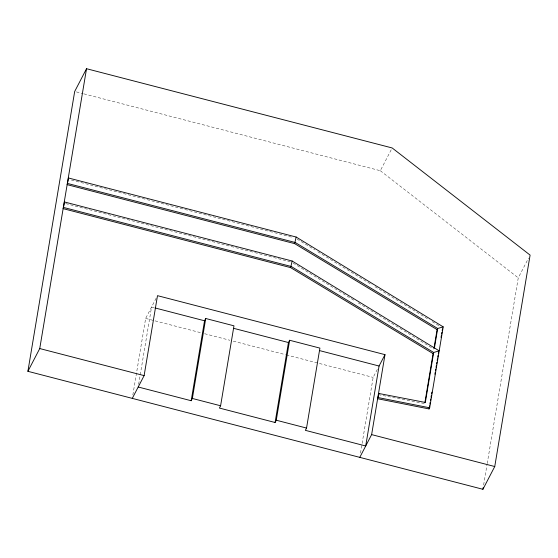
<?xml version="1.0" encoding="UTF-8"?>
<svg xmlns="http://www.w3.org/2000/svg" width="558" height="558" viewBox="0 0 558 558"><rect width="100%" height="100%" fill="white"/><g stroke="black" fill="none" stroke-linecap="round" stroke-linejoin="round"><path stroke-width="0.42" stroke-dasharray="2.79 2.09" d="M132.853 394.938L145.645 318.423L156.31 297.937M138.635 384.42L151.567 307.039L154.092 307.695M360.503 453.068L373.149 377.41L377.494 369.068M483.626 484.993L487.071 464.368M487.218 463.503L518.256 277.863L528.524 258.138M83.944 93.87L380.312 170.713L391.374 149.474M378.31 394.632L424.736 403.587M76.369 91.903L83.107 93.653M71.431 180.053L293.041 237.513M65.739 203.6L290.711 261.932M145.645 318.423L201.257 332.84M204.626 333.712L229.903 340.268M233.279 341.14L285.515 354.686M286.359 354.909L373.149 377.41M297.051 239.075L314.879 249.963M317.844 251.777L372.06 284.901M375.032 286.714L429.248 319.832M432.22 321.652L439.641 326.186M293.041 263.055L355.293 301.09M358.257 302.903L433.845 349.078M380.312 170.713L518.256 277.863"/><path stroke-width="0.84" d="M27.9 371.314L74.688 91.47L86.532 68.711L392.162 147.954L530.1 255.104L494.751 466.53L482.907 489.289L27.9 371.314L39.744 348.555L86.532 68.711M433.085 353.612L290.641 267.624L63.138 208.636L64.644 202.024L292.148 261.011L439.195 350.849L433.678 352.475L433.085 353.612L424.875 402.736M433.985 348.234L437.095 329.625L294.652 243.637L67.148 184.649L68.655 178.037L296.159 237.031L443.205 326.862L429.674 407.8L429.081 408.937L377.626 398.733L378.903 393.495L425.329 402.451L433.678 352.475L291.234 266.487L63.731 207.492M132.281 398.377L144.124 375.618L157.489 295.663L384.992 354.651L371.628 434.605L359.784 457.365M138.203 387.001L191.178 400.735L204.542 320.78L205.728 318.499L233.969 325.823L220.598 405.778L219.413 408.058L275.08 422.49L276.266 420.216L289.63 340.254L319.908 348.108L306.537 428.063L305.352 430.337L365.706 445.988L379.07 366.027L384.992 354.651M191.178 400.735L192.364 398.461L205.728 318.499M292.148 261.011L290.641 267.624M296.159 237.031L294.652 243.637M275.08 422.49L288.444 342.535L289.63 340.254M434.438 347.941L437.688 328.488L443.205 326.862M429.081 408.937L429.618 405.743M429.897 404.09L430.183 402.381M430.462 400.672L430.748 398.963M431.034 397.254L431.32 395.545M431.606 393.836L431.892 392.128M434.891 374.195L435.177 372.486M435.463 370.777L435.749 369.068M436.035 367.359L436.321 365.65M436.607 363.949L436.893 362.24M437.179 360.531L437.465 358.822M437.751 357.113L438.03 355.404M438.316 353.695L438.602 351.986M441.036 337.423L441.322 335.714M441.615 333.998L441.901 332.282M442.187 330.573L442.473 328.857M482.907 489.289L483.193 487.573M68.062 179.181L68.655 178.037M64.051 203.168L64.644 202.024M378.31 394.632L378.903 393.495M437.095 329.625L437.688 328.488L295.245 242.5L67.741 183.512M378.219 397.596L429.674 407.8M154.929 307.918L204.542 320.78M233.628 328.32L288.444 342.535M319.56 350.598L379.07 366.027M39.744 348.555L144.124 375.618M371.628 434.605L494.751 466.53M192.364 398.461L220.598 405.778M276.266 420.216L306.537 428.063"/></g></svg>
